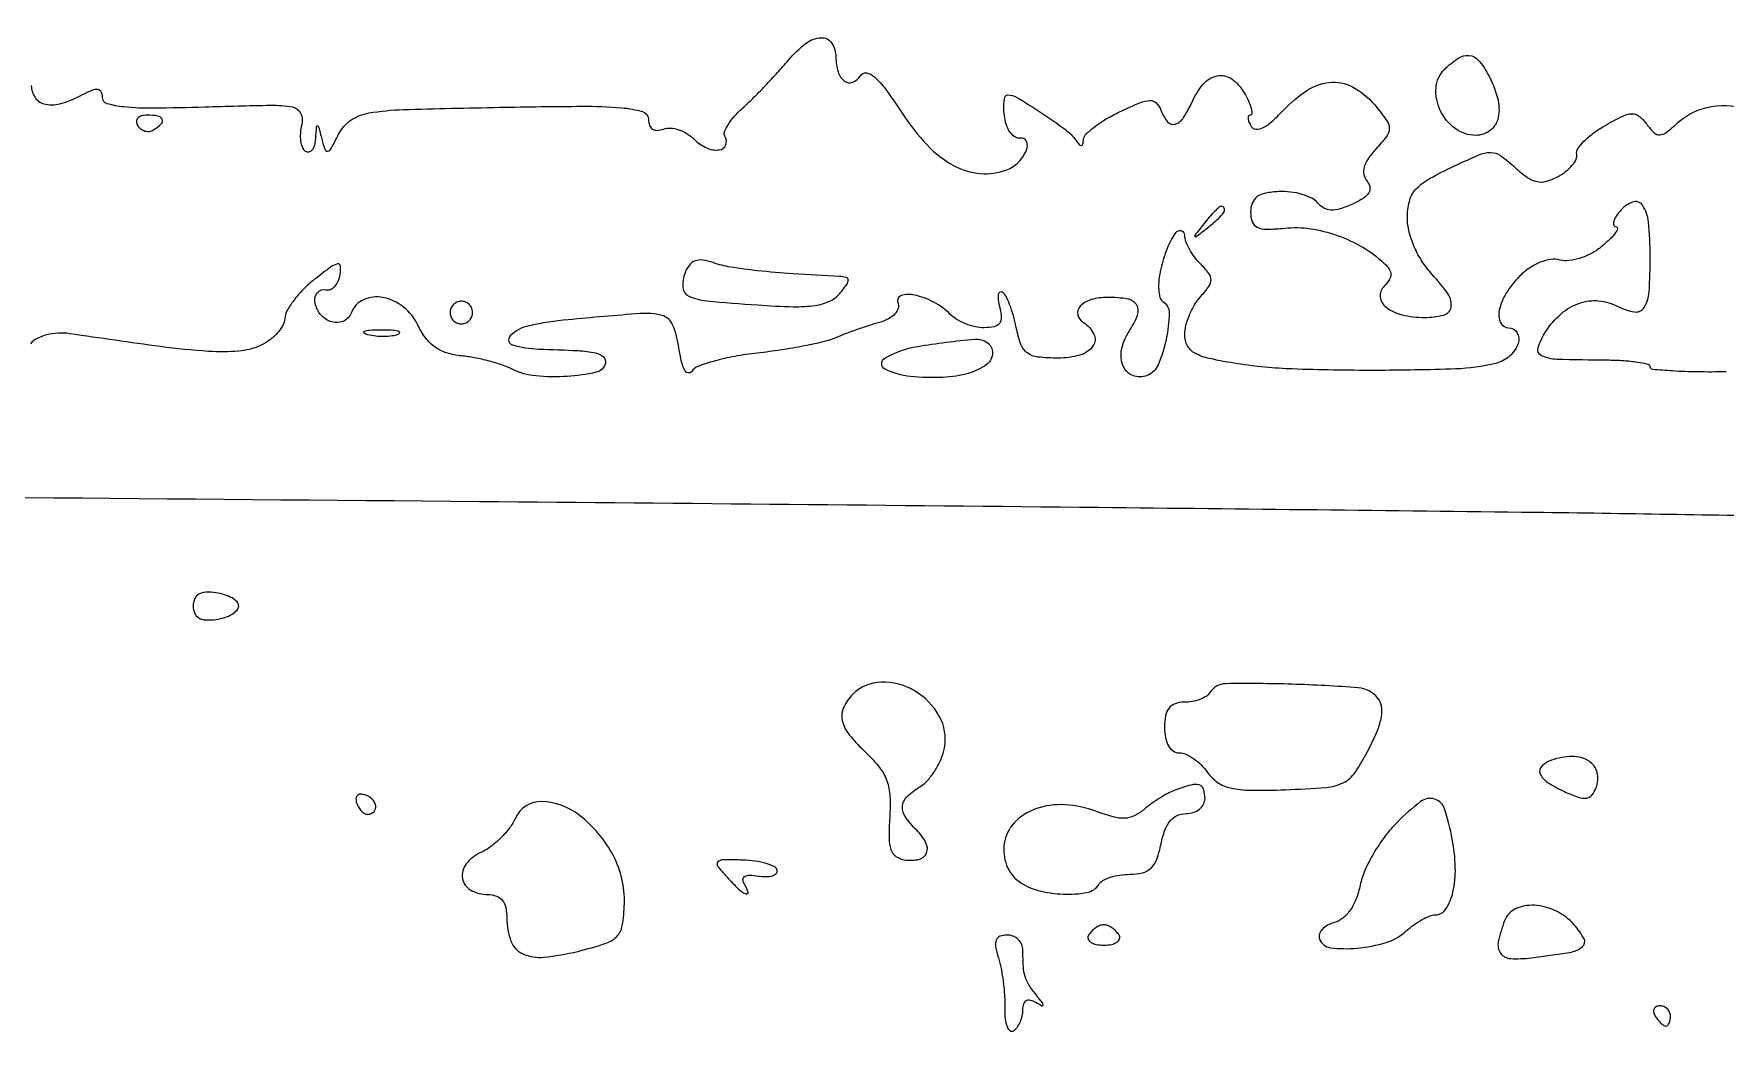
# Model space of a CAD drawing. Extents: x 0 to 5034, y 0 to 2560.
# Drawn here: x 2752.2 to 2919.4, y 1078.4 to 1178 of the extents above; entities that cross this region are included whole.
import ezdxf

# ---------------------------------------------------------------- set-up
doc = ezdxf.new("R2010")
doc.units = 0

msp = doc.modelspace()

# ---------------------------------------------------------------- linework, layer by layer
for points in [[(2483.599676, 1134.293386, -0.000181), (2516.534375, 1134.025937, -0.000183), (2548.192927, 1133.745827, -0.000374), (2573, 1133.498701, 0.001405), (2594.891254, 1133.325764, 0.003041), (2611.725898, 1133.342475, 0.000788), (2625.560332, 1133.462143, 0.145382), (2626.916526, 1133.880127, -0.088359), (2627.614527, 1134.1847, -0.048995), (2628.537831, 1134.312246, -0.046676), (2629.532295, 1134.258568, -0.054081), (2630.449362, 1134.019252, 0.086101), (2632.178123, 1133.684012, 0.000293), (2653.671861, 1133.271755, 0.001591), (2678.02499, 1132.896399, 0.000995), (2706.532836, 1132.604473, -0.000126), (2796.285172, 1131.84149, -0.000379), (2857.508991, 1131.259153, -0.000508), (2900.667789, 1130.772076, -0.002049), (2927, 1130.340205, 0.000412)], [(2752, 1172.940983, 0.157816), (2752.396739, 1171.715326, 0.194331), (2753.406532, 1171.081087, 0.119659), (2755.016441, 1171.179811, 0.048028), (2757.065741, 1172.035184, -0.024166), (2758.015475, 1172.485871, -0.13161), (2758.574667, 1172.560706, -0.263537), (2758.885122, 1172.327605, -0.103644), (2758.997821, 1171.785184, 0.334719), (2759.465266, 1171.162958, 0.046405), (2761.155568, 1170.841804, 0.026042), (2764.07139, 1170.71651, 0.00559), (2769.132577, 1170.81931, -0.002973), (2775.662151, 1170.986131, -0.050012), (2777.813054, 1170.812947, -0.239515), (2778.618483, 1170.200075, -0.178341), (2778.728636, 1169.070306, 0.044671), (2778.58869, 1168.237542, 0.053875), (2778.612815, 1167.445055, 0.062914), (2778.785465, 1166.805689, 0.158256), (2779.09388, 1166.441979, 0.194075), (2779.446703, 1166.381346, 0.16954), (2779.767903, 1166.577869, 0.104465), (2780.006095, 1167.038026, 0.051406), (2780.116001, 1167.690983, -0.002577), (2780.19744, 1168.866131, -0.423362), (2780.287387, 1168.9412, -0.310828), (2780.393297, 1168.850498, -0.002117), (2780.712861, 1167.627792, 0.021068), (2781.029136, 1166.581449, 0.40154), (2781.306659, 1166.439966, 0.198603), (2781.641937, 1166.713488, 0.00809), (2782.375016, 1168.127792, -0.128812), (2783.57394, 1169.499627, -0.108243), (2785.371572, 1170.219079, -0.034103), (2788.791899, 1170.551453, -0.002474), (2798.278157, 1170.776733, -0.003033), (2806.439487, 1170.880629, -0.022317), (2810.334992, 1170.732677, -0.050332), (2812.406906, 1170.34887, -0.333347), (2813, 1169.558118, 0.090816), (2813.104277, 1168.988743, 0.162906), (2813.401898, 1168.624627, 0.154326), (2813.872239, 1168.501349, 0.079293), (2814.474301, 1168.628512, -0.112012), (2815.15672, 1168.726987, -0.06157), (2815.987383, 1168.556212, -0.056682), (2816.830931, 1168.160126, -0.058358), (2817.554921, 1167.587936, 0.091829), (2818.747409, 1166.76816, 0.133024), (2820.003599, 1166.572373, 0.281763), (2820.632766, 1167.059835, 0.233067), (2820.55042, 1167.918419, -0.234056), (2820.509831, 1168.350142, -0.048369), (2820.860781, 1169.053612, -0.041471), (2821.470579, 1169.868691, -0.028555), (2822.284108, 1170.687273, 0.012533), (2823.297581, 1171.643731, 0.006383), (2824.525015, 1172.893201, 0.006337), (2825.758663, 1174.214613, 0.009438), (2826.801049, 1175.404269, -0.05155), (2828.525936, 1177.067324, -0.149645), (2830.055504, 1177.655413, -0.271577), (2831.085821, 1177.144441, -0.143992), (2831.512754, 1175.734492, 0.071647), (2831.734483, 1174.277785, 0.158411), (2832.369838, 1173.365457, 0.263961), (2833.178066, 1173.258046, 0.159634), (2833.937044, 1173.898136, -0.30353), (2834.530719, 1174.168855, -0.143123), (2835.326177, 1173.788658, -0.053308), (2836.443666, 1172.550225, -0.011988), (2838.057736, 1170.209162, 0.043569), (2840.557197, 1167.032973, 0.080384), (2843.153647, 1165.032108, 0.102168), (2845.789573, 1164.238296, 0.114317), (2848.411743, 1164.604506, 0.107441), (2849.558409, 1165.356534, 0.094264), (2850.35454, 1166.549976, 0.206714), (2850.348128, 1167.420859, 0.351798), (2849.737753, 1167.738004, -0.1854), (2849.257361, 1167.820111, -0.096197), (2848.796282, 1168.230851, -0.073655), (2848.423412, 1168.906582, -0.051489), (2848.20419, 1169.75, -0.024881), (2848.116206, 1170.612524, -0.04192), (2848.139381, 1171.339062, -0.053858), (2848.255385, 1171.849919, -0.320298), (2848.465632, 1172, -0.136549), (2849.472408, 1171.719828, -0.010374), (2851.883117, 1170.196369, -0.013265), (2854.196618, 1168.576454, -0.077816), (2855.234687, 1167.523098, 0.028416), (2855.569456, 1167.108771, 0.226225), (2855.790942, 1167.017875, 0.339068), (2855.937769, 1167.143907, 0.048356), (2855.984687, 1167.564788, -0.195113), (2856.201964, 1168.079032, -0.031596), (2857.032962, 1168.811524, -0.030857), (2858.178141, 1169.590976, -0.022741), (2859.531778, 1170.313763, -0.011101), (2861.561798, 1171.227067, -0.089111), (2862.556987, 1171.452557, -0.210285), (2863.174017, 1171.213615, -0.105488), (2863.638767, 1170.498975, 0.078625), (2864.306248, 1169.342156, 0.308123), (2865.055092, 1169.116445, 0.178947), (2865.883392, 1169.758202, 0.032498), (2866.818046, 1171.5, -0.082333), (2867.974021, 1173.219698, -0.181579), (2869.374135, 1173.905441, -0.198363), (2870.788789, 1173.47488, -0.098393), (2872, 1172, -0.021884), (2872.368517, 1171.232483, -0.042561), (2872.581401, 1170.5875, -0.066578), (2872.626123, 1170.145206, -0.404817), (2872.476167, 1170, 0.265408), (2872.310215, 1169.905235, 0.154601), (2872.257248, 1169.675204, 0.0809), (2872.345214, 1169.318684, 0.037573), (2872.56532, 1168.89431, 0.242421), (2873.026735, 1168.616748, 0.129877), (2873.696209, 1168.747181, 0.068414), (2874.581943, 1169.336825, 0.024798), (2875.664806, 1170.39431, -0.062971), (2878.176614, 1172.498625, -0.134689), (2880.571637, 1173.249494, -0.149109), (2882.849962, 1172.643415, -0.08372), (2885.016346, 1170.731486, -0.022997), (2885.989806, 1169.40938, -0.156734), (2886.209111, 1168.640209, -0.157286), (2885.938859, 1167.888684, -0.023205), (2884.880548, 1166.641409, 0.036574), (2884.116174, 1165.690175, 0.083824), (2883.728669, 1164.859611, 0.117358), (2883.702727, 1164.131817, 0.124311), (2884.010191, 1163.48772, -0.128886), (2884.287776, 1162.892491, -0.188439), (2884.178379, 1162.331237, -0.112041), (2883.626261, 1161.782164, -0.033001), (2882.568122, 1161.212992, -0.029564), (2881.345979, 1160.741196, -0.086887), (2880.455778, 1160.619409, -0.12096), (2879.752278, 1160.820277, -0.090041), (2879.131548, 1161.341494, 0.106175), (2878.542272, 1161.805016, 0.043378), (2877.586794, 1162.173693, 0.040381), (2876.454509, 1162.404203, 0.040989), (2875.305611, 1162.448095, 0.037561), (2873.976756, 1162.289433, 0.108923), (2873.132901, 1161.921752, 0.146351), (2872.665121, 1161.309288, 0.090862), (2872.501595, 1160.412639, 0.086694), (2872.66922, 1159.457843, 0.200256), (2873.152219, 1158.931023, 0.113595), (2874.092966, 1158.733201, 0.020271), (2875.897848, 1158.840708, -0.061869), (2878.411943, 1158.781492, -0.048088), (2881.069346, 1158.122073, -0.047519), (2883.586685, 1156.954443, -0.056331), (2885.685714, 1155.385714, -0.053082), (2886.205434, 1154.781523, -0.151306), (2886.369654, 1154.258036, -0.148174), (2886.210643, 1153.726269, -0.050199), (2885.694073, 1153.094073, 0.227422), (2885.323076, 1152.039113, 0.204106), (2885.894482, 1151.021774, 0.108212), (2887.481975, 1150.272912, 0.054604), (2889.690983, 1150.015313, 0.064667), (2891.593317, 1150.248877, 0.294037), (2892.316657, 1151.0292, 0.199022), (2892.034664, 1152.306153, 0.034367), (2890.44649, 1154.274283, -0.043913), (2889.46657, 1155.537157, -0.039606), (2888.683474, 1156.99491, -0.04117), (2888.170266, 1158.48595, -0.062381), (2888, 1159.845367, -0.06011), (2888.195127, 1161.462599, -0.117801), (2888.784499, 1162.609559, -0.084185), (2889.977232, 1163.601267, -0.020495), (2892.25, 1164.798029, -0.009018), (2895.048594, 1166.066831, -0.101261), (2896.237593, 1166.315022, -0.158113), (2897.210891, 1166.003593, -0.030841), (2898.655651, 1164.82334, 0.032005), (2899.859423, 1163.844611, 0.103925), (2900.797406, 1163.435199, 0.122004), (2901.732485, 1163.471084, 0.052606), (2902.895699, 1163.94418, 0.042712), (2903.675585, 1164.451542, 0.053123), (2904.29729, 1165.052324, 0.062651), (2904.682658, 1165.651931, 0.167229), (2904.740048, 1166.15009, -0.206568), (2904.84294, 1166.683054, -0.044733), (2905.451764, 1167.424456, -0.039657), (2906.368807, 1168.220038, -0.028899), (2907.5, 1168.957193, -0.014151), (2909.285784, 1169.913062, -0.107609), (2910.205062, 1170.146586, -0.184834), (2910.900831, 1169.907359, -0.059823), (2911.659681, 1169.100236, 0.040767), (2912.383113, 1168.269673, 0.209394), (2912.941617, 1168.059503, 0.152521), (2913.586479, 1168.299008, 0.019312), (2914.738422, 1169.263275, -0.145477), (2918.057661, 1170.852907, -0.126183), (2921.911806, 1170.492158, -0.106273)], [(2919.507649, 1144.641826, -0.007794), (2916.628845, 1144.632329, -0.012969), (2914.20516, 1144.725021, -0.00658), (2912.22416, 1144.878501, -0.388041), (2911.999811, 1145.124202, 0.3489), (2911.803397, 1145.371568, 0.018698), (2910.751507, 1145.574882, 0.022623), (2909.37931, 1145.724075, 0.013796), (2907.75, 1145.781891, -0.005493), (2902.775697, 1145.875745, -0.102423), (2901.257514, 1146.237608, -0.378062), (2900.912014, 1147.033037, -0.066825), (2901.675611, 1148.627672, -0.068792), (2903.211096, 1150.387562, -0.096425), (2905.012761, 1151.42816, -0.106309), (2906.936428, 1151.659512, -0.100149), (2908.830744, 1151.090583, 0.086175), (2910.443034, 1150.557232, 0.297037), (2911.396936, 1150.994625, 0.126336), (2911.891262, 1152.526952, 0.01518), (2912, 1156.10765, 0.023928), (2911.841077, 1159.426549, 0.12721), (2911.225318, 1161.119964, 0.352182), (2910.252305, 1161.412173, 0.123772), (2908.990862, 1160.48899, 0.03436), (2908.57734, 1159.914665, 0.080438), (2908.374393, 1159.427618, 0.171824), (2908.408105, 1159.110906, 0.278458), (2908.627555, 1158.966731, -0.467724), (2908.762524, 1158.791994, -0.102087), (2908.583855, 1158.392727, -0.044053), (2908.056603, 1157.782139, -0.018794), (2907.253652, 1157.059395, -0.049315), (2906.252771, 1156.379431, -0.044767), (2905.105754, 1155.882649, -0.047575), (2903.990548, 1155.628385, -0.096515), (2903.096106, 1155.685119, 0.098025), (2902.179722, 1155.740493, 0.06096), (2901.134641, 1155.46601, 0.05467), (2900.069317, 1154.900727, 0.047116), (2899.092454, 1154.092454, 0.056974), (2897.771474, 1152.430464, 0.086824), (2897.081705, 1150.725985, 0.158556), (2897.207024, 1149.515648, 0.296543), (2898, 1149, -0.268685), (2898.849602, 1148.507925, -0.21895), (2898.945361, 1147.443896, -0.126431), (2898.102874, 1146.193396, -0.121548), (2896.75, 1145.481337, -0.052273), (2892.772584, 1144.928425, -0.007974), (2884.756698, 1144.786301, -0.009263), (2876.622986, 1144.922502, -0.030008), (2871.25, 1145.435917, -0.01341), (2868.441802, 1145.952966, -0.072759), (2866.993201, 1146.488592, -0.147455), (2866.266248, 1147.225542, -0.122043), (2866, 1148.30009, -0.061599), (2866.112111, 1149.206654, -0.036281), (2866.454556, 1150.244834, -0.035777), (2866.954947, 1151.248075, -0.050386), (2867.547426, 1152.052405, 0.027011), (2868.382583, 1153.081891, 0.158187), (2868.594852, 1153.736044, 0.166946), (2868.376848, 1154.370766, 0.030939), (2867.547426, 1155.309717, -0.036647), (2866.955265, 1155.995682, -0.034222), (2866.454556, 1156.776069, -0.03606), (2866.10789, 1157.532053, -0.089705), (2866, 1158.128571, 0.348356), (2865.647528, 1158.573085, 0.303728), (2865.078763, 1158.359138, 0.062703), (2864.253011, 1156.833198, 0.034923), (2863.625438, 1154.811285, 0.031643), (2863.444561, 1153.743971, 0.042076), (2863.424389, 1152.760436, 0.048063), (2863.549321, 1151.984549, 0.192714), (2863.829599, 1151.605314, -0.266083), (2864.460905, 1150.441728, -0.046561), (2864.160816, 1147.867785, -0.046775), (2863.371906, 1145.340749, -0.204873), (2862.273921, 1144.274872, -0.183192), (2860.875708, 1144.269222, -0.208818), (2859.920818, 1145.195231, -0.147427), (2859.76159, 1146.843796, -0.09619), (2860.490407, 1148.625704, 0.049791), (2861.333044, 1150.242127, 0.238715), (2861.244841, 1151.246211, 0.215604), (2860.362086, 1151.837024, 0.0413), (2858.39235, 1152, 0.067133), (2856.760437, 1151.779898, 0.134262), (2855.649071, 1151.121158, 0.256535), (2855.42133, 1150.287158, 0.197913), (2855.983688, 1149.510081, -0.139806), (2857.021059, 1148.372623, -0.277331), (2856.92757, 1147.198637, -0.171141), (2855.64048, 1146.296633, -0.068173), (2853.475, 1146, -0.02652), (2851.478015, 1146.105996, -0.132149), (2850.440308, 1146.50709, -0.149475), (2849.8119, 1147.346831, -0.037089), (2849.345838, 1149.020809, 0.019986), (2849.057519, 1150.212595, 0.02464), (2848.690735, 1151.295424, 0.024227), (2848.3021, 1152.155703, 0.136963), (2847.964097, 1152.522189, 0.29908), (2847.721538, 1152.515481, 0.201747), (2847.568672, 1152.273687, 0.07667), (2847.561937, 1151.738373, 0.028838), (2847.70989, 1151.00138, -0.050128), (2847.862925, 1150.025858, -0.178241), (2847.680543, 1149.430668, -0.180513), (2847.157824, 1149.100396, -0.051625), (2846.18806, 1149, -0.054808), (2845.308139, 1149.096743, -0.03863), (2844.355466, 1149.387512, -0.03908), (2843.476463, 1149.813827, -0.0638), (2842.821429, 1150.319189, 0.073522), (2841.209829, 1151.51352, 0.06781), (2839.277129, 1152.231254, 0.133646), (2837.979902, 1152.172122, 0.430457), (2837.647139, 1151.477157, -0.166844), (2837.667174, 1150.91724, -0.114865), (2837.346978, 1150.362653, -0.084965), (2836.707986, 1149.877956, -0.051354), (2835.822321, 1149.527491, 0.009913), (2834.787743, 1149.214238, 0.006288), (2833.594682, 1148.810368, 0.006314), (2832.432843, 1148.384142, 0.011605), (2831.5, 1148.003471, -0.044389), (2830.370302, 1147.62667, -0.010191), (2828.403068, 1147.201533, -0.010456), (2826.107769, 1146.803885, -0.010029), (2823.765763, 1146.496335, 0.017497), (2821.514327, 1146.166409, 0.023066), (2819.492913, 1145.700313, 0.021488), (2817.886518, 1145.175605, 0.161468), (2817.272226, 1144.680013, -0.308185), (2816.92867, 1144.534303, -0.222196), (2816.582554, 1144.788818, -0.068593), (2816.261064, 1145.636548, -0.020453), (2816.006463, 1147, 0.060941), (2815.385139, 1149.285518, 0.238094), (2814.313813, 1150.217859, 0.08196), (2812.167579, 1150.400957, 0.004014), (2805.044386, 1149.78343, 0.028046), (2801.192515, 1149.198987, 0.146235), (2799.325877, 1148.186329, 0.571392), (2799.556617, 1147.300883, 0.061517), (2802.166667, 1146.893701, -0.004736), (2806.030596, 1146.73383, -0.039513), (2807.765293, 1146.507377, -0.128469), (2808.545108, 1146.116802, -0.275905), (2808.744395, 1145.5, -0.29005), (2807.831869, 1144.596759, -0.037079), (2804.971604, 1144.18915, -0.040666), (2801.847499, 1144.232439, -0.092683), (2799.589345, 1144.881731, 0.034971), (2798.575846, 1145.304157, 0.017119), (2797.234665, 1145.705488, 0.016893), (2795.805958, 1146.029087, 0.023484), (2794.507388, 1146.214731, -0.052015), (2793.060629, 1146.506458, -0.077969), (2791.907363, 1147.07574, -0.077452), (2790.97859, 1147.9741, -0.05062), (2790.202822, 1149.25, 0.113031), (2788.778171, 1151.047319, 0.121751), (2786.749841, 1151.985265, 0.152295), (2784.841731, 1151.771741, 0.200286), (2783.644843, 1150.516859, -0.098155), (2783.307982, 1149.982044, -0.103401), (2782.798055, 1149.627956, -0.101431), (2782.180573, 1149.503614, -0.090987), (2781.537854, 1149.623848, -0.13948), (2780.525983, 1150.382874, -0.129791), (2780.030356, 1151.582109, -0.216953), (2780.303203, 1152.484842, -0.274109), (2781.117163, 1152.75, 0.156595), (2781.565829, 1152.790721, 0.104247), (2781.992763, 1153.088429, 0.084336), (2782.333169, 1153.601421, 0.062827), (2782.529144, 1154.253163, 0.06509), (2782.559526, 1155.082712, 0.443625), (2782.268627, 1155.300354, 0.111757), (2781.611447, 1155.010542, 0.007478), (2779.96731, 1153.753163, 0.030431), (2778.869961, 1152.773726, 0.03321), (2777.933547, 1151.694955, 0.035277), (2777.267478, 1150.673763, 0.118711), (2777.055329, 1149.910515, -0.121351), (2776.860077, 1149.221964, -0.056163), (2776.308427, 1148.465434, -0.050911), (2775.516199, 1147.760995, -0.049427), (2774.590381, 1147.223134, -0.088225), (2772.500569, 1146.686107, -0.034679), (2769.516531, 1146.667586, -0.017899), (2764.776386, 1147.138003, -0.003049), (2755.794256, 1148.411196, 0.049144), (2754.647526, 1148.467084, 0.051173), (2753.527959, 1148.295854, 0.05595), (2752.573036, 1147.930076, 0.100457), (2751.921811, 1147.405788, -0.132981)]]:
    msp.add_lwpolyline(points, format="xyb")
for points in [[(2895.964816, 1174.065741, -0.055584), (2896.905567, 1171.712755, -0.117334), (2896.975294, 1169.759989, -0.180315), (2896.194024, 1168.499054, -0.167224), (2894.75, 1168.007802, -0.159823), (2892.733931, 1168.676874, -0.123083), (2891.252214, 1170.477789, -0.128771), (2890.831211, 1172.698032, -0.181107), (2891.65825, 1174.515392, -0.048164), (2893.020731, 1175.637938, -0.176016), (2894.089699, 1175.904555, -0.189271), (2895.030514, 1175.416966, -0.056844)], [(2762.510081, 1168.983688, 0.090427), (2762.820631, 1168.639411, 0.095498), (2763.22714, 1168.434921, 0.099685), (2763.665803, 1168.401101, 0.108373), (2764.069098, 1168.542705, 0.050477), (2764.838655, 1169.13314, 0.315493), (2764.933879, 1169.592818, 0.25701), (2764.519563, 1169.914842, 0.039415), (2763.440983, 1170, 0.067432), (2762.890269, 1169.925389, 0.140899), (2762.524436, 1169.701458, 0.190788), (2762.397824, 1169.36964, 0.136093)], [(2867.872445, 1159.25, 0.001576), (2866.99236, 1158.120493, 0.377591), (2867, 1158, 0.377591), (2867.120493, 1157.99236, 0.001576), (2868.25, 1158.872445, 0.017685), (2869.306759, 1159.76332, 0.065617), (2869.869516, 1160.426111, 0.241985), (2869.90695, 1160.806605, 0.307699), (2869.622445, 1161, 0.184603), (2869.410139, 1160.91885, 0.013803), (2868.952641, 1160.485938, 0.017649), (2868.425681, 1159.920402, 0.012436)], [(2816.614367, 1154.43744, 0.109118), (2816.393508, 1152.966464, 0.277587), (2816.987889, 1152.115824, 0.08192), (2818.772172, 1151.648996, 0.006197), (2823.767653, 1151.248358, 0.010222), (2827.320298, 1151.080579, 0.041635), (2829.477652, 1151.202545, 0.072577), (2830.900473, 1151.618774, 0.112616), (2831.911617, 1152.393505, 0.01527), (2832.605369, 1153.28337, 0.165254), (2832.739916, 1153.712086, 0.335265), (2832.541109, 1153.962805, 0.051779), (2831.872445, 1154.063815, -0.004944), (2827.287922, 1154.322434, -0.010652), (2823.765313, 1154.631599, -0.013179), (2821.106265, 1154.993309, -0.043155), (2819.387906, 1155.428077, 0.047973), (2818.363094, 1155.676907, 0.121943), (2817.606712, 1155.600738, 0.141757), (2817.043241, 1155.19447, 0.074654)], [(2793.552786, 1151.08541, 0.099038), (2793.401684, 1150.679226, 0.097945), (2793.417584, 1150.244476, 0.097945), (2793.597789, 1149.848514, 0.099038), (2793.91459, 1149.552786, 0.099038), (2794.320774, 1149.401684, 0.097945), (2794.755524, 1149.417584, 0.097945), (2795.151486, 1149.597789, 0.099038), (2795.447214, 1149.91459, 0.099038), (2795.598316, 1150.320774, 0.097945), (2795.582416, 1150.755524, 0.097945), (2795.402211, 1151.151486, 0.099038), (2795.08541, 1151.447214, 0.099038), (2794.679226, 1151.598316, 0.097945), (2794.244476, 1151.582416, 0.097945), (2793.848514, 1151.402211, 0.099038)], [(2788.269032, 1148.344063, -0.06278), (2787.671085, 1148.185595, -0.030339), (2786.880008, 1148.127736, -0.029507), (2786.036634, 1148.167106, -0.037336), (2785.269032, 1148.307009, -0.087174), (2784.883358, 1148.48334, -0.597527), (2784.900903, 1148.643467, -0.080377), (2785.431793, 1148.764444, -0.012823), (2786.5, 1148.805051, -0.014395), (2787.580113, 1148.787295, -0.052471), (2788.257153, 1148.684921, -0.333666), (2788.386009, 1148.52287, -0.31318)], [(2847, 1146.519052, -0.240626), (2846.405087, 1145.354449, -0.086487), (2844.681542, 1144.513992, -0.059999), (2842.078959, 1144.090498, -0.034186), (2838.888373, 1144.176321, -0.097366), (2836.368088, 1144.926642, -0.59045), (2836.346353, 1145.982359, -0.089474), (2839.583832, 1147.150108, -0.0217), (2845.25, 1147.858095, -0.083964), (2845.918267, 1147.800062, -0.100077), (2846.485938, 1147.523287, -0.109887), (2846.864569, 1147.07263, -0.120546)], [(2768, 1121.5, 0.100145), (2768.143128, 1120.792563, 0.161672), (2768.544437, 1120.334837, 0.12236), (2769.235757, 1120.13087, 0.04615), (2770.25, 1120.180449, 0.041303), (2771.111213, 1120.376325, 0.056112), (2771.839063, 1120.699882, 0.069458), (2772.336986, 1121.093637, 0.193098), (2772.5, 1121.5, 0.193098), (2772.336986, 1121.906363, 0.069458), (2771.839063, 1122.300118, 0.056112), (2771.111213, 1122.623675, 0.041303), (2770.25, 1122.819551, 0.04615), (2769.235757, 1122.86913, 0.12236), (2768.544437, 1122.665163, 0.161672), (2768.143128, 1122.207437, 0.100145)], [(2833.2, 1112.8, 0.088257), (2832.27582, 1111.475839, 0.166884), (2832.144069, 1110.195733, 0.115656), (2832.845781, 1108.773871, 0.031979), (2834.559825, 1106.943797, -0.039616), (2835.830562, 1105.544866, -0.078454), (2836.549677, 1104.233644, -0.073374), (2836.856989, 1102.706388, -0.03105), (2836.83604, 1100.610965, 0.018894), (2836.767297, 1098.607255, 0.082042), (2836.964486, 1097.438944, 0.151012), (2837.452654, 1096.770364, 0.124291), (2838.272244, 1096.430548, 0.086584), (2839.713123, 1096.469474, 0.247378), (2840.465655, 1097.08397, 0.225191), (2840.422612, 1098.10872, 0.075248), (2839.509191, 1099.347952, -0.04389), (2838.374707, 1100.701232, -0.174953), (2838.097059, 1101.730221, -0.184718), (2838.546, 1102.663963, -0.049807), (2839.869458, 1103.686402, 0.072934), (2840.62256, 1104.325712, 0.041166), (2841.338551, 1105.28928, 0.040072), (2841.913889, 1106.403469, 0.051966), (2842.245429, 1107.503545, 0.176369), (2841.739716, 1110.631966, 0.133705), (2839.287418, 1113.134573, 0.139058), (2835.982757, 1113.99028, 0.192949)], [(2868.455602, 1112.928163, -0.117578), (2868.09774, 1112.571912, -0.048905), (2867.480308, 1112.272648, -0.044788), (2866.726021, 1112.068694, -0.043668), (2865.940983, 1112, 0.081061), (2865.043973, 1111.853613, 0.147833), (2864.444098, 1111.427998, 0.120661), (2864.105482, 1110.669782, 0.044995), (2864, 1109.5, 0.04771), (2864.097756, 1108.477851, 0.083412), (2864.39433, 1107.683037, 0.111803), (2864.857898, 1107.181681, 0.15161), (2865.443296, 1107, -0.104958), (2866.093788, 1106.86193, -0.046775), (2866.861292, 1106.430821, -0.043511), (2867.617717, 1105.803671, -0.045177), (2868.243761, 1105.06237, 0.092288), (2869.24505, 1104.08026, 0.093457), (2870.528408, 1103.529627, 0.052675), (2872.485413, 1103.306199, 0.011171), (2875.921862, 1103.354028, 0.01043), (2879.96482, 1103.585205, 0.093781), (2881.669868, 1104.04791, 0.133289), (2882.825238, 1105.055179, 0.028693), (2884.182936, 1107.365045, 0.019789), (2885.038987, 1109.209935, 0.055712), (2885.43635, 1110.573491, 0.085862), (2885.437337, 1111.611253, 0.13134), (2885.063087, 1112.423985, 0.202118), (2883.150791, 1113.417625, 0.0125), (2876.624864, 1113.779188, 0.011284), (2870.046088, 1113.830391, 0.255991)], [(2902.25, 1106.271617, 0.107742), (2901.276828, 1105.672428, 0.308319), (2901.122341, 1104.933535, 0.154925), (2901.836918, 1104.084191, 0.03412), (2903.533717, 1103.166592, 0.021842), (2904.89957, 1102.614947, 0.116031), (2905.695026, 1102.527782, 0.192149), (2906.233859, 1102.823238, 0.080967), (2906.657255, 1103.549205, 0.154212), (2906.749122, 1105.068492, 0.19539), (2905.926024, 1106.193751, 0.144033), (2904.29654, 1106.639891, 0.079763)], [(2865, 1103.290565, 0.034375), (2864.313879, 1102.983279, 0.016732), (2863.48196, 1102.503351, 0.01651), (2862.646005, 1101.943958, 0.022895), (2861.938586, 1101.385193, -0.066819), (2860.999155, 1100.768535, -0.103541), (2860.060423, 1100.53773, -0.076058), (2858.906422, 1100.673465, -0.023008), (2857.224514, 1101.221357, 0.076786), (2854.134278, 1101.87244, 0.098353), (2851.262158, 1101.462735, 0.119041), (2849.150236, 1100.094908, 0.155669), (2848.15503, 1098.035904, 0.061967), (2848.135911, 1096.949581, 0.065726), (2848.386435, 1095.914385, 0.068023), (2848.885888, 1095.009931, 0.074901), (2849.59616, 1094.306028, 0.094854), (2851.488883, 1093.40981, 0.053648), (2854.008481, 1093.039588, 0.054796), (2856.334036, 1093.204471, 0.212348), (2857.5, 1094, -0.131515), (2857.908112, 1094.384559, -0.045183), (2858.660869, 1094.70625, -0.041165), (2859.59477, 1094.92617, -0.037264), (2860.584017, 1095, 0.060395), (2861.835154, 1095.151677, 0.134104), (2862.667495, 1095.614966, 0.113534), (2863.232672, 1096.496382, 0.036686), (2863.65, 1098, -0.038727), (2864.02905, 1099.344416, -0.084595), (2864.56025, 1100.27, -0.112059), (2865.257071, 1100.808364, -0.109085), (2866.125, 1101, 0.078509), (2866.841255, 1101.113162, 0.090584), (2867.449219, 1101.440625, 0.10078), (2867.855664, 1101.927929, 0.124206), (2868, 1102.5, 0.076553), (2867.85825, 1103.420406, 0.257345), (2867.432219, 1103.826484, 0.134651), (2866.619483, 1103.818334, 0.01866)], [(2784.15, 1102.05, 0.053161), (2784.35683, 1101.596593, 0.062883), (2784.645469, 1101.224531, 0.073742), (2784.968009, 1100.985296, 0.149613), (2785.275, 1100.925, 0.175736), (2785.869758, 1101.213035, 0.239194), (2786.044314, 1101.772743, 0.167686), (2785.694791, 1102.413248, 0.104687), (2784.95, 1102.85, 0.089632), (2784.522225, 1102.911576, 0.189618), (2784.22, 1102.78, 0.189618), (2784.088424, 1102.477775, 0.089632)], [(2799.845968, 1100.561282, -0.054975), (2799.264841, 1099.585999, -0.035144), (2798.396552, 1098.590929, -0.035095), (2797.394976, 1097.724959, -0.053859), (2796.40944, 1097.140692, 0.118832), (2794.978078, 1096.020416, 0.212373), (2794.612826, 1094.599658, 0.226031), (2795.423786, 1093.443014, 0.129395), (2797.106989, 1093, -0.084388), (2797.96134, 1092.854772, -0.141336), (2798.55095, 1092.436009, -0.118649), (2798.891263, 1091.706004, -0.05005), (2799, 1090.622445, 0.090776), (2799.406526, 1088.401714, 0.196325), (2800.569247, 1087.153189, 0.134237), (2802.650993, 1086.803617, 0.035634), (2806, 1087.384523, 0.016618), (2808.723344, 1088.156495, 0.122486), (2809.864167, 1088.860987, 0.155242), (2810.408166, 1089.943144, 0.031596), (2810.613396, 1092.105923, 0.129773), (2809.524966, 1096.825302, 0.105471), (2806.190374, 1100.825209, 0.159951), (2802.45478, 1102.182381, 0.302375)], [(2886.976914, 1100.13076, 0.036282), (2885.781029, 1098.747471, 0.027337), (2884.669598, 1097.071871, 0.027928), (2883.79523, 1095.372364, 0.055539), (2883.336325, 1093.931625, -0.042697), (2882.945255, 1092.585528, -0.058178), (2882.357284, 1091.467916, -0.068318), (2881.625813, 1090.66191, -0.11086), (2880.807453, 1090.239397, 0.059365), (2880.114353, 1089.967079, 0.083344), (2879.58993, 1089.560691, 0.106296), (2879.311325, 1089.088909, 0.166999), (2879.315664, 1088.622675, 0.283454), (2880.401105, 1087.748276, 0.054204), (2883.046843, 1087.702215, 0.052951), (2885.915146, 1088.273795, 0.108691), (2887.894596, 1089.404611, -0.028099), (2888.650608, 1090.015195, -0.02885), (2889.463896, 1090.531354, -0.030121), (2890.218058, 1090.893432, -0.09715), (2890.761353, 1091, 0.255629), (2891.81101, 1091.574166, 0.087365), (2892.502511, 1093.230787, 0.061963), (2892.739237, 1095.654187, 0.039784), (2892.440151, 1098.467332, 0.03187), (2891.680033, 1101.45462, 0.245341), (2890.68269, 1102.434836, 0.243452), (2889.302284, 1102.180713, 0.031443)], [(2820.725107, 1094.75, 0.01614), (2821.906117, 1093.527648, 0.100452), (2822.635717, 1093.059906, 0.633729), (2822.836775, 1093.250943, 0.058772), (2822.449706, 1094.081377, -0.143525), (2822.335069, 1094.498067, -0.271658), (2822.510359, 1094.785814, -0.129473), (2823.014349, 1094.906816, -0.034343), (2823.845241, 1094.831377, 0.039859), (2824.621766, 1094.769492, 0.074887), (2825.242757, 1094.863121, 0.123681), (2825.61406, 1095.08835, 0.255814), (2825.704552, 1095.404779, 0.22681), (2825.423401, 1095.760812, 0.042278), (2824.625997, 1096.071751, 0.037854), (2823.552944, 1096.302287, 0.026511), (2822.320119, 1096.404779, 0.008132), (2820.344533, 1096.43179, 0.203021), (2819.855273, 1096.223092, 0.37166), (2819.83282, 1095.81771, 0.019896)], [(2897.606989, 1090.418213, 0.03815), (2896.981648, 1088.323768, 0.212598), (2897.214753, 1087.20306, 0.227672), (2898.18597, 1086.673677, 0.043557), (2900.25, 1086.747434, 0.008881), (2904.036962, 1087.28319, 0.125697), (2905.283486, 1087.822576, 0.365105), (2905.457299, 1088.629367, 0.061985), (2904.481132, 1090.020849, 0.094793), (2902.687066, 1091.374014, 0.100196), (2900.555049, 1091.935396, 0.123118), (2898.697963, 1091.583511, 0.195464)], [(2856.5, 1089, 0.210115), (2856.446971, 1088.621971, 0.178861), (2856.685686, 1088.29375, 0.100989), (2857.231628, 1088.071437, 0.046386), (2858, 1088, 0.046386), (2858.768372, 1088.071437, 0.100989), (2859.314314, 1088.29375, 0.178861), (2859.553029, 1088.621971, 0.210115), (2859.5, 1089, 0.057296), (2859.19817, 1089.382513, 0.050113), (2858.804436, 1089.70625, 0.052849), (2858.382901, 1089.926995, 0.094481), (2858, 1090, 0.094481), (2857.617099, 1089.926995, 0.052849), (2857.195564, 1089.70625, 0.050113), (2856.80183, 1089.382513, 0.057296)], [(2847.577821, 1086.754808, -0.029782), (2847.845675, 1085.696029, -0.015653), (2848.057934, 1084.35463, -0.015518), (2848.190047, 1082.962222, -0.023001), (2848.21158, 1081.736811, 0.031644), (2848.247268, 1080.71298, 0.068388), (2848.430155, 1079.948015, 0.135775), (2848.720169, 1079.559418, 0.312993), (2849.066371, 1079.54102, 0.096389), (2849.423988, 1079.871353, 0.052651), (2849.725747, 1080.389161, 0.049726), (2849.930747, 1081.001462, 0.055984), (2850, 1081.618034, -0.071433), (2850.082721, 1082.194096, -0.188616), (2850.333171, 1082.518067, -0.195693), (2850.729345, 1082.579298, -0.077111), (2851.25, 1082.367059, 0.013159), (2851.876199, 1082.012933, 0.525931), (2851.994911, 1082.074734, 0.196872), (2851.934074, 1082.297743, 0.006112), (2851.335037, 1083.058042, -0.025865), (2850.590249, 1084.084223, -0.071155), (2850.21506, 1084.893673, -0.059157), (2850.045648, 1085.858672, -0.013903), (2850, 1087.5, 0.10362), (2849.880096, 1088.072362, 0.09891), (2849.53958, 1088.559375, 0.096802), (2849.030893, 1088.885736, 0.094638), (2848.432612, 1089, 0.090939), (2847.734049, 1088.871887, 0.214256), (2847.367337, 1088.505549, 0.136817), (2847.306567, 1087.845646, 0.031815)], [(2912.5, 1081, 0.029505), (2912.768994, 1080.617226, 0.035638), (2913.066025, 1080.29375, 0.038439), (2913.34829, 1080.065539, 0.151918), (2913.559017, 1080, 0.210953), (2913.727648, 1080.07446, 0.081139), (2913.870461, 1080.29375, 0.061769), (2913.967655, 1080.617151, 0.042167), (2914, 1081, 0.105053), (2913.918938, 1081.381556, 0.099167), (2913.688914, 1081.70625, 0.09642), (2913.345238, 1081.923877, 0.093332), (2912.940983, 1082, 0.108972), (2912.586039, 1081.921712, 0.182303), (2912.3746, 1081.70625, 0.161196), (2912.343488, 1081.3821, 0.082592)]]:
    msp.add_lwpolyline(points, format="xyb", close=True)

doc.saveas('drawing.dxf')
